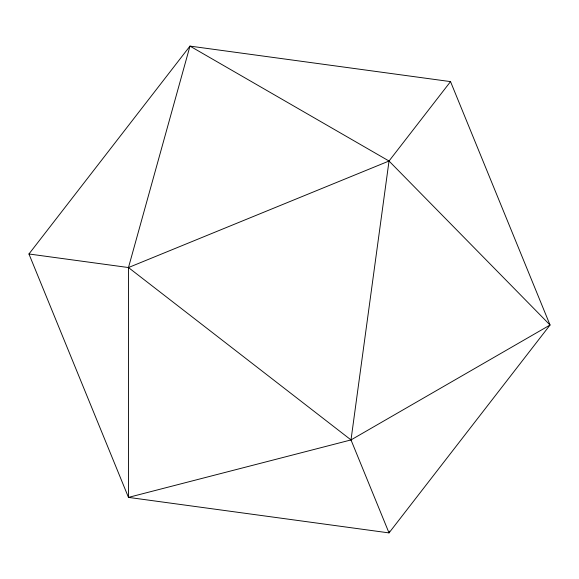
<?xml version="1.0" encoding="UTF-8"?>
<svg xmlns="http://www.w3.org/2000/svg" width="579" height="579" viewBox="0 0 579 579"><rect width="100%" height="100%" fill="white"/><g stroke="black" fill="none" stroke-linecap="round" stroke-linejoin="round"><path stroke-width="0.87" d="M389.501 531.16L389.023 532.897L351.004 439.924L389.023 161.02L450.527 81.61L550.05 325.014L389.023 532.897L128.473 497.39L28.95 253.986L189.977 46.103L450.527 81.61M351.004 439.924L128.473 267.549L189.977 46.103L389.023 161.02L550.05 325.014L351.004 439.924L128.473 497.39L128.473 267.549L389.023 161.02M28.95 253.986L128.473 267.549"/></g></svg>
